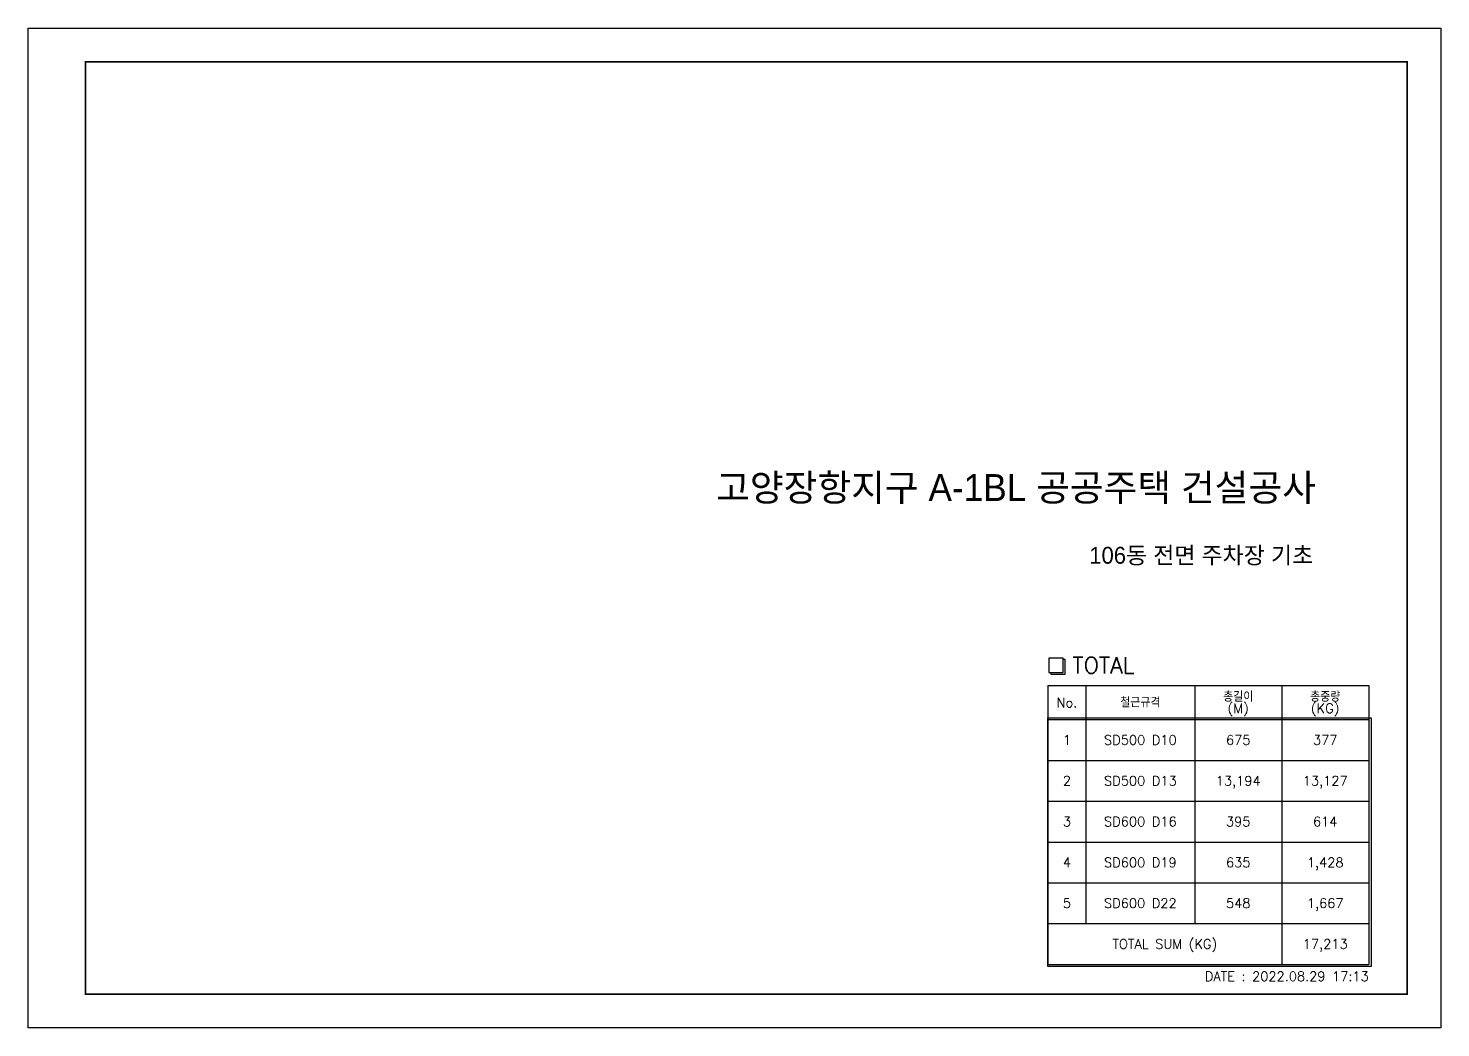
# Model space of a CAD drawing. Header units: millimetres. Extents: x 327808 to 2562540, y -728300 to 402793.
# Drawn here: x 404264 to 454664, y -105820 to -70180 of the extents above; entities that cross this region are included whole.
import ezdxf
from ezdxf.enums import TextEntityAlignment as Align

# ---------------------------------------------------------------- set-up
doc = ezdxf.new("R2010")
doc.units = ezdxf.units.MM
doc.header["$LTSCALE"] = 140
doc.layers.get('Defpoints').update_dxf_attribs({"color": 145})
for name, color, linetype in [('00', 7, 'Continuous'), ('SHEET-TEXT', 2, 'Continuous'), ('XDIM', 7, 'Continuous')]:
    doc.layers.add(name, color=color, linetype=linetype)
doc.layers.add('TEXT', color=3, linetype='Continuous', lineweight=9)
doc.styles.add('XRebar', font='Romans.shx', dxfattribs={"bigfont": 'whgtxt.shx'})
doc.styles.add('돋음', font='')
doc.styles.get('돋음').set_extended_font_data('Dotum')

# ---------------------------------------------------------------- blocks, each defined once
blk = doc.blocks.new('sdhsdthsehw')
at = {"layer": '00', "color": 1}
blk.add_lwpolyline([(33600, 0), (0, 0), (0, 23760), (33600, 23760)], close=True, dxfattribs=at)
at = {"layer": '00', "color": 3, "const_width": 40}
blk.add_lwpolyline([(32800, 800), (1360, 800), (1360, 22960), (32800, 22960)], close=True, dxfattribs=at)
at = {"layer": 'Defpoints', "color": 171, "linetype": 'Continuous'}
blk.add_lwpolyline([(24256, 7367), (31946, 7367), (31946, 1457), (24256, 1457)], close=True, dxfattribs=at)
at = {"layer": '00', "style": '돋음'}
blk.add_text('고양장항지구 A-1BL 공공주택 건설공사', height=640, rotation=0.0009, dxfattribs=at).set_placement((23497, 12521), align=Align.CENTER)

msp = doc.modelspace()

# ---------------------------------------------------------------- linework, layer by layer
at = {"layer": 'XDIM', "color": 220, "linetype": 'Continuous'}
for p, q in [((440647, -93619.7), (452093, -93619.7)), ((440647, -93619.7), (440647, -103562.2)), ((442005, -93619.7), (442005, -102107.2)), ((445885, -93619.7), (445885, -102107.2)), ((448989, -93619.7), (448989, -103562.2)), ((452093, -93619.7), (452093, -103562.2)), ((440647, -94832.2), (452093, -94832.2)), ((440647, -96287.2), (452093, -96287.2)), ((440647, -97742.2), (452093, -97742.2)), ((440647, -99197.2), (452093, -99197.2)), ((440647, -100652.2), (452093, -100652.2)), ((440647, -102107.2), (452093, -102107.2)), ((440647, -103562.2), (452093, -103562.2))]:
    msp.add_line(p, q, dxfattribs=at).dxf.unprotected_set("ltscale", 0)
at = {"layer": 'XDIM', "color": 50, "linetype": 'Continuous'}
msp.add_lwpolyline([(440745.9, -93148.3), (441194.1, -93148.3), (441194.1, -92636.1), (440681.9, -92636.1), (440681.9, -93148.3), (440745.9, -93148.3), (440745.9, -93212.3), (441263.9, -93212.3), (441263.9, -92694.3), (441194.1, -92694.3)], dxfattribs=at).dxf.unprotected_set("ltscale", 0)
at = {"layer": 'XDIM', "color": 220, "linetype": 'Continuous'}
msp.add_solid([(440647, -93619.7), (440647.1, -93619.7), (440647, -93619.7)], dxfattribs=at).dxf.unprotected_set("ltscale", 0)

# ---------------------------------------------------------------- block references
at = {"layer": 'TEXT', "color": 4, "xscale": 1.5, "yscale": 1.5, "zscale": 1.5}
msp.add_blockref('sdhsdthsehw', (404263.6, -105820.2), dxfattribs=at)

# ---------------------------------------------------------------- texts
at = {"layer": 'SHEET-TEXT', "color": 3, "style": '돋음'}
msp.add_text('106동 전면 주차장 기초', height=600, rotation=0.00089, dxfattribs=at).set_placement((446117.4, -89273.2), align=Align.CENTER)
at = {"layer": 'XDIM', "color": 50, "linetype": 'Continuous', "style": 'XRebar'}
e = msp.add_text('TOTAL', height=582, dxfattribs=at)
e.set_placement((441520, -92892.2), align=Align.MIDDLE_LEFT)
e.dxf.unprotected_set("ltscale", 0)
for s, p in [('No.', (441326, -94225.9)), ('철근규격', (443945, -94225.9)), ('총길이', (447437, -94022.2)), ('(M)', (447437, -94429.6)), ('총중량', (450541, -94022.2)), ('(KG)', (450541, -94429.6)), ('1', (441326, -95559.7)), ('SD500 D10', (443945, -95559.7)), ('675', (447437, -95559.7)), ('377', (450541, -95559.7)), ('2', (441326, -97014.7)), ('SD500 D13', (443945, -97014.7)), ('13,194', (447437, -97014.7)), ('13,127', (450541, -97014.7)), ('3', (441326, -98469.7)), ('SD600 D16', (443945, -98469.7)), ('395', (447437, -98469.7)), ('614', (450541, -98469.7)), ('4', (441326, -99924.7)), ('SD600 D19', (443945, -99924.7)), ('635', (447437, -99924.7)), ('1,428', (450541, -99924.7)), ('5', (441326, -101379.7)), ('SD600 D22', (443945, -101379.7)), ('548', (447437, -101379.7)), ('1,667', (450541, -101379.7)), ('TOTAL SUM (KG)', (444818, -102834.7)), ('17,213', (450541, -102834.7))]:
    e = msp.add_text(s, height=339.5, dxfattribs=at)
    e.set_placement(p, align=Align.MIDDLE_CENTER)
    e.dxf.unprotected_set("ltscale", 0)
at = {"layer": 'XDIM', "color": 3, "linetype": 'Continuous', "style": 'XRebar'}
e = msp.add_text('DATE : 2022.08.29 17:13', height=339.5, dxfattribs=at)
e.set_placement((452093, -103816.8), align=Align.TOP_RIGHT)
e.dxf.unprotected_set("ltscale", 0)

doc.saveas('drawing.dxf')
